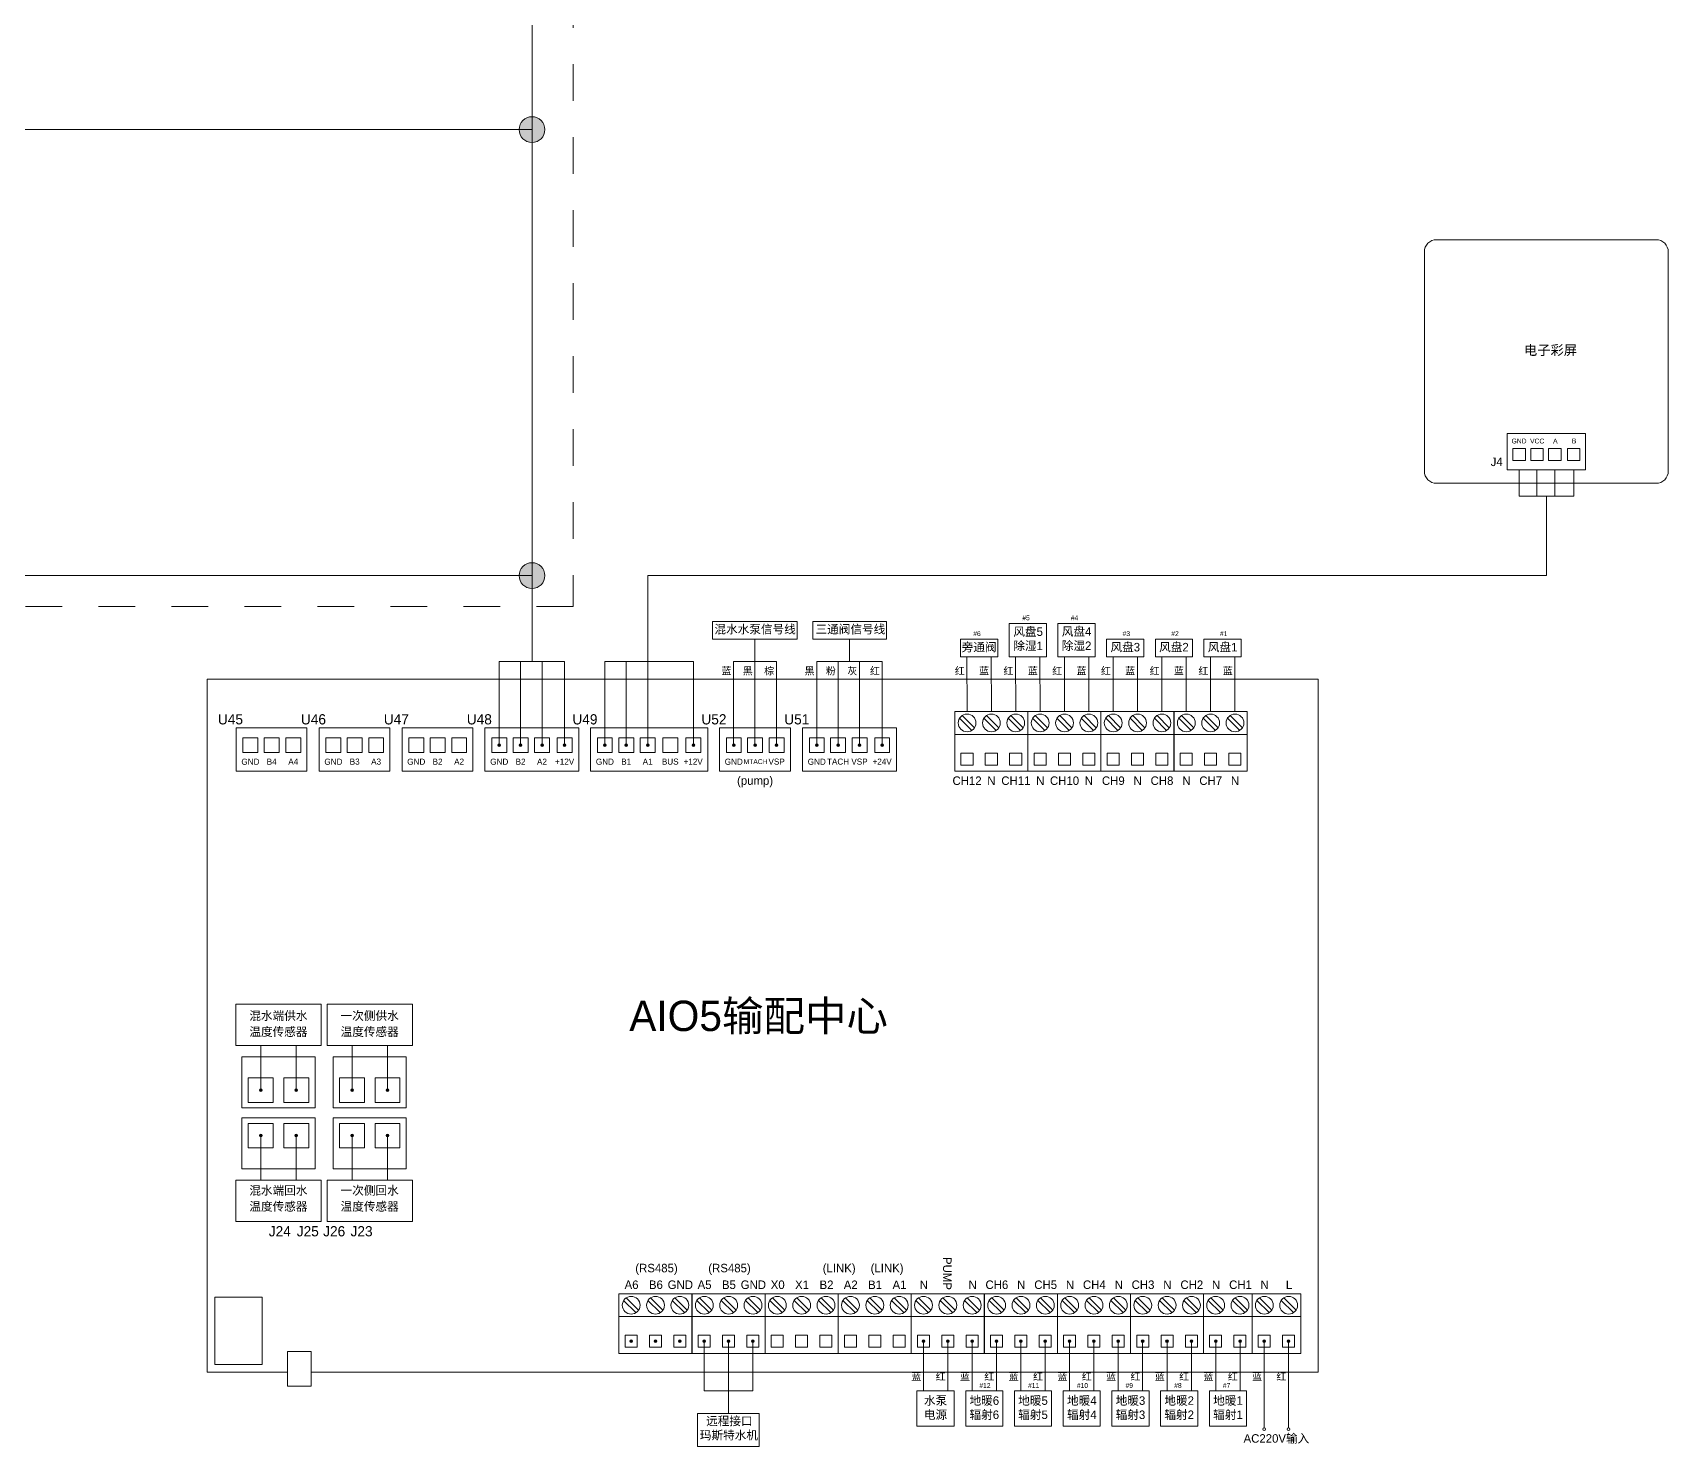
# Model space of a CAD drawing. Header units: millimetres. Extents: x 206 to 1899, y -454 to 296.
# Drawn here: x 676.9 to 811.3, y 26.7 to 142.9 of the extents above; entities that cross this region are included whole.
import ezdxf

# ---------------------------------------------------------------- set-up
doc = ezdxf.new("R2010")
doc.units = ezdxf.units.MM
doc.linetypes.add('HIDDEN', pattern=[0.2, 0.1, -0.1])
doc.layers.add('标注层', color=2, linetype='Continuous', lineweight=15)
doc.layers.add('细实线', color=7, linetype='Continuous', lineweight=15)
doc.styles.add('微软雅黑M', font='思源黑体M_1.ttf', dxfattribs={"height": 1})
doc.styles.add('长仿宋', font='', dxfattribs={"height": 3.5})
doc.styles.get('长仿宋').set_extended_font_data('仿宋_GB2312')

# ---------------------------------------------------------------- blocks, each defined once
blk = doc.blocks.new('端子')
at = {"lineweight": 9}
blk.add_line((-3.99, -4.9), (-3.99, 0), dxfattribs=at)
at = {"layer": '细实线', "lineweight": 9}
for p, q in [((-3.99, 0), (0, 0)), ((0, 0), (0, -4.9)), ((-2.6, -1.54), (-3.61, -0.53)), ((-2.38, -1.33), (-3.39, -0.32)), ((-0.6, -1.54), (-1.61, -0.53)), ((-0.38, -1.33), (-1.39, -0.32)), ((-3.99, -1.87), (0, -1.87)), ((-3.49, -3.4), (-2.5, -3.4)), ((-3.49, -4.39), (-3.49, -3.4)), ((-2.5, -3.4), (-2.5, -4.39)), ((-1.49, -3.4), (-0.5, -3.4)), ((-1.49, -4.39), (-1.49, -3.4)), ((-0.5, -3.4), (-0.5, -4.39)), ((0, -4.9), (-3.99, -4.9)), ((-2.5, -4.39), (-3.49, -4.39)), ((-0.5, -4.39), (-1.49, -4.39))]:
    blk.add_line(p, q, dxfattribs=at)
for centre in [(-2.99, -0.93), (-0.99, -0.93)]:
    blk.add_circle(centre, 0.73, dxfattribs=at)
blk = doc.blocks.new('接线端子3')
at = {"layer": '细实线', "lineweight": 9}
for p, q in [((-6, 0), (0, 0)), ((-6, -1.87), (-6, 0)), ((0, 0), (0, -4.9)), ((-4.6, -1.54), (-5.61, -0.53)), ((-4.38, -1.33), (-5.39, -0.32)), ((-2.6, -1.54), (-3.61, -0.53)), ((-2.38, -1.33), (-3.39, -0.32)), ((-0.6, -1.54), (-1.61, -0.53)), ((-0.38, -1.33), (-1.39, -0.32)), ((-6, -1.87), (0, -1.87)), ((-6, -1.87), (-6, -4.9)), ((-5.49, -3.4), (-4.5, -3.4)), ((-5.49, -4.39), (-5.49, -3.4)), ((-4.5, -3.4), (-4.5, -4.39)), ((-3.49, -3.4), (-2.5, -3.4)), ((-3.49, -4.39), (-3.49, -3.4)), ((-2.5, -3.4), (-2.5, -4.39)), ((-1.49, -3.4), (-0.5, -3.4)), ((-1.49, -4.39), (-1.49, -3.4)), ((-0.5, -3.4), (-0.5, -4.39)), ((0, -4.9), (-6, -4.9)), ((-4.5, -4.39), (-5.49, -4.39)), ((-2.5, -4.39), (-3.49, -4.39)), ((-0.5, -4.39), (-1.49, -4.39))]:
    blk.add_line(p, q, dxfattribs=at)
for centre in [(-4.99, -0.93), (-2.99, -0.93), (-0.99, -0.93)]:
    blk.add_circle(centre, 0.73, dxfattribs=at)

msp = doc.modelspace()

# ---------------------------------------------------------------- hatches: boundary and pattern name
at = {"lineweight": 9}
h = msp.add_hatch(color=256, dxfattribs=at)
h.dxf.hatch_style = 1
h.paths.add_polyline_path([(715.38, 84.35, 1), (715.16, 84.35, 1)])
h = msp.add_hatch(color=256, dxfattribs=at)
h.dxf.hatch_style = 1
h.paths.add_polyline_path([(717.13, 84.35, 1), (716.91, 84.35, 1)])
h = msp.add_hatch(color=256, dxfattribs=at)
h.dxf.hatch_style = 1
h.paths.add_polyline_path([(718.9, 84.35, 1), (718.68, 84.35, 1)])
h = msp.add_hatch(color=256, dxfattribs=at)
h.dxf.hatch_style = 1
h.paths.add_polyline_path([(720.75, 84.35, 1), (720.53, 84.35, 1)])
h = msp.add_hatch(color=256, dxfattribs=at)
h.dxf.hatch_style = 1
h.paths.add_polyline_path([(724.06, 84.35, 1), (723.84, 84.35, 1)])
h = msp.add_hatch(color=256, dxfattribs=at)
h.dxf.hatch_style = 1
h.paths.add_polyline_path([(725.81, 84.35, 1), (725.59, 84.35, 1)])
h = msp.add_hatch(color=256, dxfattribs=at)
h.dxf.hatch_style = 1
h.paths.add_polyline_path([(727.58, 84.35, 1), (727.36, 84.35, 1)])
h = msp.add_hatch(color=256, dxfattribs=at)
h.dxf.hatch_style = 1
h.paths.add_polyline_path([(731.33, 84.35, 1), (731.11, 84.35, 1)])
h = msp.add_hatch(color=256, dxfattribs=at)
h.dxf.hatch_style = 1
h.paths.add_polyline_path([(734.66, 84.35, 1), (734.44, 84.35, 1)])
h = msp.add_hatch(color=256, dxfattribs=at)
h.dxf.hatch_style = 1
h.paths.add_polyline_path([(736.41, 84.35, 1), (736.19, 84.35, 1)])
h = msp.add_hatch(color=256, dxfattribs=at)
h.dxf.hatch_style = 1
h.paths.add_polyline_path([(738.17, 84.35, 1), (737.95, 84.35, 1)])
h = msp.add_hatch(color=256, dxfattribs=at)
h.dxf.hatch_style = 1
h.paths.add_polyline_path([(741.47, 84.35, 1), (741.25, 84.35, 1)])
h = msp.add_hatch(color=256, dxfattribs=at)
h.dxf.hatch_style = 1
h.paths.add_polyline_path([(743.22, 84.35, 1), (743, 84.35, 1)])
h = msp.add_hatch(color=256, dxfattribs=at)
h.dxf.hatch_style = 1
h.paths.add_polyline_path([(744.99, 84.35, 1), (744.77, 84.35, 1)])
h = msp.add_hatch(color=256, dxfattribs=at)
h.dxf.hatch_style = 1
h.paths.add_polyline_path([(746.85, 84.35, 1), (746.63, 84.35, 1)])
h = msp.add_hatch(color=256, dxfattribs=at)
h.dxf.hatch_style = 1
h.paths.add_polyline_path([(695.78, 55.99, 1), (695.56, 55.99, 1)])
h = msp.add_hatch(color=256, dxfattribs=at)
h.dxf.hatch_style = 1
h.paths.add_polyline_path([(698.7, 55.99, 1), (698.48, 55.99, 1)])
h = msp.add_hatch(color=256, dxfattribs=at)
h.dxf.hatch_style = 1
h.paths.add_polyline_path([(703.28, 55.99, 1), (703.06, 55.99, 1)])
h = msp.add_hatch(color=256, dxfattribs=at)
h.dxf.hatch_style = 1
h.paths.add_polyline_path([(706.2, 55.99, 1), (705.98, 55.99, 1)])
h = msp.add_hatch(color=256, dxfattribs=at)
h.dxf.hatch_style = 1
h.paths.add_polyline_path([(695.56, 52.26, 1), (695.78, 52.26, 1)])
h = msp.add_hatch(color=256, dxfattribs=at)
h.dxf.hatch_style = 1
h.paths.add_polyline_path([(698.48, 52.26, 1), (698.7, 52.26, 1)])
h = msp.add_hatch(color=256, dxfattribs=at)
h.dxf.hatch_style = 1
h.paths.add_polyline_path([(703.06, 52.26, 1), (703.28, 52.26, 1)])
h = msp.add_hatch(color=256, dxfattribs=at)
h.dxf.hatch_style = 1
h.paths.add_polyline_path([(705.98, 52.26, 1), (706.2, 52.26, 1)])
h = msp.add_hatch(color=256, dxfattribs=at)
h.dxf.hatch_style = 1
h.paths.add_polyline_path([(726.22, 35.35, 1), (726, 35.35, 1)])
h = msp.add_hatch(color=256, dxfattribs=at)
h.dxf.hatch_style = 1
h.paths.add_polyline_path([(728.22, 35.35, 1), (728, 35.35, 1)])
h = msp.add_hatch(color=256, dxfattribs=at)
h.dxf.hatch_style = 1
h.paths.add_polyline_path([(730.22, 35.35, 1), (730, 35.35, 1)])
h = msp.add_hatch(color=256, dxfattribs=at)
h.dxf.hatch_style = 1
h.paths.add_polyline_path([(732.22, 35.35, 1), (732, 35.35, 1)])
h = msp.add_hatch(color=256, dxfattribs=at)
h.dxf.hatch_style = 1
h.paths.add_polyline_path([(734.22, 35.35, 1), (734, 35.35, 1)])
h = msp.add_hatch(color=256, dxfattribs=at)
h.dxf.hatch_style = 1
h.paths.add_polyline_path([(736.22, 35.35, 1), (736, 35.35, 1)])
h = msp.add_hatch(color=256, dxfattribs=at)
h.dxf.hatch_style = 1
h.paths.add_polyline_path([(750.24, 35.35, 1), (750.02, 35.35, 1)])
h = msp.add_hatch(color=256, dxfattribs=at)
h.dxf.hatch_style = 1
h.paths.add_polyline_path([(752.24, 35.35, 1), (752.02, 35.35, 1)])
h = msp.add_hatch(color=256, dxfattribs=at)
h.dxf.hatch_style = 1
h.paths.add_polyline_path([(754.24, 35.35, 1), (754.02, 35.35, 1)])
h = msp.add_hatch(color=256, dxfattribs=at)
h.dxf.hatch_style = 1
h.paths.add_polyline_path([(756.24, 35.35, 1), (756.02, 35.35, 1)])
h = msp.add_hatch(color=256, dxfattribs=at)
h.dxf.hatch_style = 1
h.paths.add_polyline_path([(758.24, 35.35, 1), (758.02, 35.35, 1)])
h = msp.add_hatch(color=256, dxfattribs=at)
h.dxf.hatch_style = 1
h.paths.add_polyline_path([(760.24, 35.35, 1), (760.02, 35.35, 1)])
h = msp.add_hatch(color=256, dxfattribs=at)
h.dxf.hatch_style = 1
h.paths.add_polyline_path([(762.25, 35.35, 1), (762.03, 35.35, 1)])
h = msp.add_hatch(color=256, dxfattribs=at)
h.dxf.hatch_style = 1
h.paths.add_polyline_path([(764.25, 35.35, 1), (764.03, 35.35, 1)])
h = msp.add_hatch(color=256, dxfattribs=at)
h.dxf.hatch_style = 1
h.paths.add_polyline_path([(766.25, 35.35, 1), (766.03, 35.35, 1)])
h = msp.add_hatch(color=256, dxfattribs=at)
h.dxf.hatch_style = 1
h.paths.add_polyline_path([(768.25, 35.35, 1), (768.03, 35.35, 1)])
h = msp.add_hatch(color=256, dxfattribs=at)
h.dxf.hatch_style = 1
h.paths.add_polyline_path([(770.25, 35.35, 1), (770.03, 35.35, 1)])
h = msp.add_hatch(color=256, dxfattribs=at)
h.dxf.hatch_style = 1
h.paths.add_polyline_path([(772.25, 35.35, 1), (772.03, 35.35, 1)])
h = msp.add_hatch(color=256, dxfattribs=at)
h.dxf.hatch_style = 1
h.paths.add_polyline_path([(774.25, 35.35, 1), (774.03, 35.35, 1)])
h = msp.add_hatch(color=256, dxfattribs=at)
h.dxf.hatch_style = 1
h.paths.add_polyline_path([(776.25, 35.35, 1), (776.03, 35.35, 1)])
h = msp.add_hatch(color=256, dxfattribs=at)
h.dxf.hatch_style = 1
h.paths.add_polyline_path([(778.24, 35.35, 1), (778.02, 35.35, 1)])
h = msp.add_hatch(color=256, dxfattribs=at)
h.dxf.hatch_style = 1
h.paths.add_polyline_path([(780.24, 35.35, 1), (780.02, 35.35, 1)])
at = {"layer": '细实线', "lineweight": 9}
h = msp.add_hatch(color=256, dxfattribs=at)
h.dxf.hatch_style = 1
h.paths.add_polyline_path([(717.96, 136), (717.96, 134.94), (719.02, 134.94, 0.414214)])
h.paths.add_polyline_path([(719.02, 134.94), (717.96, 134.94), (717.96, 133.88, 0.414214)])
h.paths.add_polyline_path([(717.96, 136, 0.414214), (716.9, 134.94, 0.414214), (717.96, 133.88)])
h = msp.add_hatch(color=256, dxfattribs=at)
h.dxf.hatch_style = 1
h.paths.add_polyline_path([(717.96, 99.34), (717.96, 98.28), (719.02, 98.28, 0.414214)])
h.paths.add_polyline_path([(719.02, 98.28), (717.96, 98.28), (717.96, 97.22, 0.414214)])
h.paths.add_polyline_path([(717.96, 99.34, 0.414214), (716.9, 98.28, 0.414214), (717.96, 97.22)])

# ---------------------------------------------------------------- linework, layer by layer
at = {"lineweight": 9}
for p, q in [((799.08, 106.97), (799.08, 104.82)), ((800.54, 106.97), (800.54, 104.82)), ((802.01, 106.97), (802.01, 104.82)), ((803.56, 106.97), (803.56, 104.82)), ((799.08, 104.82), (803.56, 104.82))]:
    msp.add_line(p, q, dxfattribs=at)
for points in [[(798.1, 109.95), (804.53, 109.95), (804.53, 106.97), (798.1, 106.97)], [(798.57, 108.74), (799.59, 108.74), (799.59, 107.74), (798.57, 107.74)], [(800.03, 108.74), (801.05, 108.74), (801.05, 107.74), (800.03, 107.74)], [(801.49, 108.74), (802.52, 108.74), (802.52, 107.74), (801.49, 107.74)], [(803.04, 108.74), (804.07, 108.74), (804.07, 107.74), (803.04, 107.74)]]:
    msp.add_lwpolyline(points, close=True, dxfattribs=at)
msp.add_lwpolyline([(798.1, 109.95), (804.53, 109.95)], dxfattribs=at)
for centre in [(715.27, 84.35), (717.02, 84.35), (718.79, 84.35), (720.64, 84.35), (723.95, 84.35), (725.7, 84.35), (727.47, 84.35), (731.22, 84.35), (734.55, 84.35), (736.3, 84.35), (738.06, 84.35), (741.36, 84.35), (743.11, 84.35), (744.88, 84.35), (746.74, 84.35), (695.67, 55.99), (698.59, 55.99), (703.17, 55.99), (706.09, 55.99), (695.67, 52.26), (698.59, 52.26), (703.17, 52.26), (706.09, 52.26), (726.11, 35.35), (728.11, 35.35), (730.11, 35.35), (732.11, 35.35), (734.11, 35.35), (736.11, 35.35), (750.13, 35.35), (752.13, 35.35), (754.13, 35.35), (756.13, 35.35), (758.13, 35.35), (760.13, 35.35), (762.14, 35.35), (764.14, 35.35), (766.14, 35.35), (768.14, 35.35), (770.14, 35.35), (772.14, 35.35), (774.14, 35.35), (776.14, 35.35), (778.13, 35.35), (780.13, 35.35), (778.13, 28.12), (780.13, 28.12)]:
    msp.add_circle(centre, 0.11, dxfattribs=at)
at = {"layer": '细实线', "lineweight": 9}
for p, q in [((717.96, 91.21), (717.96, 238.94)), ((717.96, 134.94), (659.24, 134.94)), ((801.32, 104.82), (801.32, 98.28)), ((717.96, 98.28), (655.15, 98.28)), ((727.47, 91.21), (727.47, 98.28)), ((727.47, 98.28), (801.32, 98.28)), ((736.28, 91.21), (736.28, 93.06)), ((744.05, 91.21), (744.05, 93.06)), ((715.27, 84.35), (715.27, 91.21)), ((715.27, 91.21), (720.64, 91.21)), ((717.02, 84.35), (717.02, 91.21)), ((718.79, 84.35), (718.79, 91.21)), ((720.64, 84.35), (720.64, 91.21)), ((723.95, 84.35), (723.95, 91.21)), ((723.95, 91.21), (731.22, 91.21)), ((725.7, 84.35), (725.7, 91.21)), ((727.47, 84.35), (727.47, 91.21)), ((731.22, 84.35), (731.22, 91.21)), ((734.53, 84.35), (734.53, 91.21)), ((734.53, 91.21), (738.04, 91.21)), ((736.28, 84.35), (736.28, 91.21)), ((736.28, 91.21), (736.28, 91.21)), ((738.04, 84.35), (738.04, 91.21)), ((741.36, 84.35), (741.36, 91.21)), ((741.36, 91.21), (746.74, 91.21)), ((743.11, 84.35), (743.11, 91.21)), ((744.88, 84.35), (744.88, 91.21)), ((746.74, 84.35), (746.74, 91.21)), ((695.67, 55.99), (695.67, 59.65)), ((698.59, 55.99), (698.59, 59.65)), ((703.17, 55.99), (703.17, 59.65)), ((706.09, 55.99), (706.09, 59.65)), ((695.67, 52.26), (695.67, 48.6)), ((698.59, 52.26), (698.59, 48.6)), ((703.17, 52.26), (703.17, 48.6)), ((706.09, 52.26), (706.09, 48.6)), ((732.11, 35.35), (732.11, 31.27)), ((734.11, 35.35), (734.11, 31.27)), ((736.11, 35.35), (736.11, 31.27)), ((732.11, 31.27), (736.11, 31.27)), ((734.11, 31.27), (734.11, 29.42)), ((734.11, 29.42), (734.11, 29.42)), ((734.11, 29.42), (734.11, 29.42))]:
    msp.add_line(p, q, dxfattribs=at)
at = {"layer": '细实线', "color": 1, "lineweight": 9}
for p, q in [((753.71, 87.1), (753.7, 91.61)), ((757.71, 87.1), (757.7, 91.61)), ((761.71, 87.1), (761.71, 91.61)), ((765.72, 87.1), (765.71, 91.61)), ((769.72, 87.1), (769.71, 91.61)), ((773.72, 87.1), (773.72, 91.61)), ((752.13, 35.35), (752.13, 31.27)), ((756.13, 35.35), (756.13, 31.27)), ((760.13, 35.35), (760.13, 31.27)), ((764.14, 35.35), (764.14, 31.27)), ((768.14, 35.35), (768.14, 31.27)), ((772.14, 35.35), (772.14, 31.27)), ((776.14, 35.35), (776.14, 31.27)), ((780.13, 35.35), (780.13, 28.23))]:
    msp.add_line(p, q, dxfattribs=at)
at = {"layer": '细实线', "color": 5, "lineweight": 9}
for p, q in [((755.71, 87.1), (755.7, 91.61)), ((759.71, 87.1), (759.7, 91.61)), ((763.71, 87.1), (763.71, 91.61)), ((767.72, 87.1), (767.71, 91.61)), ((771.72, 87.1), (771.71, 91.61)), ((775.72, 87.1), (775.72, 91.61)), ((750.13, 35.35), (750.13, 31.27)), ((754.13, 35.35), (754.13, 31.27)), ((758.13, 35.35), (758.13, 31.27)), ((762.14, 35.35), (762.14, 31.27)), ((766.14, 35.35), (766.14, 31.27)), ((770.14, 35.35), (770.14, 31.27)), ((774.14, 35.35), (774.14, 31.27)), ((778.13, 35.35), (778.13, 28.23))]:
    msp.add_line(p, q, dxfattribs=at)
at = {"layer": '细实线', "linetype": 'HIDDEN', "lineweight": 9, "ltscale": 30}
msp.add_lwpolyline([(474.26, 296.31), (721.34, 296.31), (721.34, 95.75), (474.26, 95.75)], close=True, dxfattribs=at)
at = {"layer": '细实线', "color": 3, "lineweight": 9}
msp.add_lwpolyline([(792.29, 125.89), (810.33, 125.89, -0.414214), (811.33, 124.89), (811.33, 106.87, -0.414214), (810.33, 105.87), (792.29, 105.87, -0.414214), (791.29, 106.87), (791.29, 124.89, -0.414214)], format="xyb", close=True, dxfattribs=at)
at = {"layer": '细实线', "lineweight": 9}
for points in [[(732.8, 94.51), (739.76, 94.51), (739.76, 93.06), (732.8, 93.06)], [(741.03, 94.51), (747.1, 94.51), (747.1, 93.06), (741.03, 93.06)], [(760.23, 91.61), (757.18, 91.61), (757.18, 94.35), (760.23, 94.35)], [(764.24, 91.61), (761.18, 91.61), (761.18, 94.35), (764.24, 94.35)], [(756.23, 91.61), (753.17, 91.61), (753.17, 93.06), (756.23, 93.06)], [(768.24, 91.61), (765.18, 91.61), (765.18, 93.06), (768.24, 93.06)], [(772.24, 91.61), (769.19, 91.61), (769.19, 93.06), (772.24, 93.06)], [(776.24, 91.61), (773.18, 91.61), (773.18, 93.06), (776.24, 93.06)], [(693.65, 85.77), (699.47, 85.77), (699.47, 82.2), (693.65, 82.2)], [(694.21, 84.95), (695.44, 84.95), (695.44, 83.74), (694.21, 83.74)], [(695.96, 84.95), (697.19, 84.95), (697.19, 83.74), (695.96, 83.74)], [(697.73, 84.95), (698.95, 84.95), (698.95, 83.74), (697.73, 83.74)], [(700.46, 85.77), (706.29, 85.77), (706.29, 82.2), (700.46, 82.2)], [(701.03, 84.95), (702.25, 84.95), (702.25, 83.74), (701.03, 83.74)], [(702.78, 84.95), (704.01, 84.95), (704.01, 83.74), (702.78, 83.74)], [(704.54, 84.95), (705.77, 84.95), (705.77, 83.74), (704.54, 83.74)], [(707.28, 85.77), (713.11, 85.77), (713.11, 82.2), (707.28, 82.2)], [(707.84, 84.95), (709.07, 84.95), (709.07, 83.74), (707.84, 83.74)], [(709.59, 84.95), (710.82, 84.95), (710.82, 83.74), (709.59, 83.74)], [(711.36, 84.95), (712.58, 84.95), (712.58, 83.74), (711.36, 83.74)], [(714.09, 85.77), (721.81, 85.77), (721.81, 82.2), (714.09, 82.2)], [(714.66, 84.95), (715.88, 84.95), (715.88, 83.74), (714.66, 83.74)], [(716.41, 84.95), (717.64, 84.95), (717.64, 83.74), (716.41, 83.74)], [(718.17, 84.95), (719.4, 84.95), (719.4, 83.74), (718.17, 83.74)], [(720.03, 84.95), (721.26, 84.95), (721.26, 83.74), (720.03, 83.74)], [(722.77, 85.77), (732.4, 85.77), (732.4, 82.2), (722.77, 82.2)], [(723.34, 84.95), (724.56, 84.95), (724.56, 83.74), (723.34, 83.74)], [(725.09, 84.95), (726.32, 84.95), (726.32, 83.74), (725.09, 83.74)], [(726.85, 84.95), (728.08, 84.95), (728.08, 83.74), (726.85, 83.74)], [(728.71, 84.95), (729.94, 84.95), (729.94, 83.74), (728.71, 83.74)], [(730.61, 84.95), (731.83, 84.95), (731.83, 83.74), (730.61, 83.74)], [(733.37, 85.77), (739.2, 85.77), (739.2, 82.2), (733.37, 82.2)], [(733.93, 84.95), (735.16, 84.95), (735.16, 83.74), (733.93, 83.74)], [(735.68, 84.95), (736.91, 84.95), (736.91, 83.74), (735.68, 83.74)], [(737.45, 84.95), (738.67, 84.95), (738.67, 83.74), (737.45, 83.74)], [(740.18, 85.77), (747.9, 85.77), (747.9, 82.2), (740.18, 82.2)], [(740.75, 84.95), (741.97, 84.95), (741.97, 83.74), (740.75, 83.74)], [(742.5, 84.95), (743.73, 84.95), (743.73, 83.74), (742.5, 83.74)], [(744.26, 84.95), (745.49, 84.95), (745.49, 83.74), (744.26, 83.74)], [(746.12, 84.95), (747.35, 84.95), (747.35, 83.74), (746.12, 83.74)], [(693.61, 59.65), (700.63, 59.65), (700.63, 63.06), (693.61, 63.06)], [(701.12, 59.65), (708.13, 59.65), (708.13, 63.06), (701.12, 63.06)], [(694.12, 54.53), (700.13, 54.53), (700.13, 58.74), (694.12, 58.74)], [(701.62, 54.53), (707.63, 54.53), (707.63, 58.74), (701.62, 58.74)], [(694.64, 56.99), (696.69, 56.99), (696.69, 54.98), (694.64, 54.98)], [(697.57, 56.99), (699.61, 56.99), (699.61, 54.98), (697.57, 54.98)], [(702.15, 56.99), (704.19, 56.99), (704.19, 54.98), (702.15, 54.98)], [(705.07, 56.99), (707.11, 56.99), (707.11, 54.98), (705.07, 54.98)], [(694.12, 49.51), (700.13, 49.51), (700.13, 53.71), (694.12, 53.71)], [(694.64, 51.26), (696.69, 51.26), (696.69, 53.26), (694.64, 53.26)], [(697.57, 51.26), (699.61, 51.26), (699.61, 53.26), (697.57, 53.26)], [(701.62, 49.51), (707.63, 49.51), (707.63, 53.71), (701.62, 53.71)], [(702.15, 51.26), (704.19, 51.26), (704.19, 53.26), (702.15, 53.26)], [(705.07, 51.26), (707.11, 51.26), (707.11, 53.26), (705.07, 53.26)], [(693.61, 48.6), (700.63, 48.6), (700.63, 45.19), (693.61, 45.19)], [(701.12, 48.6), (708.13, 48.6), (708.13, 45.19), (701.12, 45.19)], [(691.91, 38.97), (695.78, 38.97), (695.78, 33.44), (691.91, 33.44)], [(697.86, 31.66), (699.8, 31.66), (699.8, 34.51), (697.86, 34.51)], [(752.64, 28.38), (749.59, 28.38), (749.59, 31.27), (752.64, 31.27)], [(756.65, 28.38), (753.6, 28.38), (753.6, 31.27), (756.65, 31.27)], [(760.66, 28.38), (757.61, 28.38), (757.61, 31.27), (760.66, 31.27)], [(764.66, 28.38), (761.61, 28.38), (761.61, 31.27), (764.66, 31.27)], [(768.67, 28.38), (765.61, 28.38), (765.61, 31.27), (768.67, 31.27)], [(772.67, 28.38), (769.61, 28.38), (769.61, 31.27), (772.67, 31.27)], [(776.67, 28.38), (773.62, 28.38), (773.62, 31.27), (776.67, 31.27)], [(731.57, 29.42), (736.63, 29.42), (736.63, 26.71), (731.57, 26.71)]]:
    msp.add_lwpolyline(points, close=True, dxfattribs=at)
msp.add_lwpolyline([(697.86, 32.82), (691.26, 32.82), (691.26, 89.78), (782.56, 89.78), (782.56, 32.82), (699.8, 32.82)], dxfattribs=at)
for centre in [(717.96, 134.94), (717.96, 98.28)]:
    msp.add_circle(centre, 1.06, dxfattribs=at)

# ---------------------------------------------------------------- block references
at = {"lineweight": 9}
for name, p in [('接线端子3', (758.7, 87.1)), ('接线端子3', (764.71, 87.1)), ('接线端子3', (770.71, 87.1)), ('接线端子3', (776.72, 87.1)), ('接线端子3', (731.1, 39.24)), ('接线端子3', (737.11, 39.24)), ('接线端子3', (743.11, 39.24)), ('接线端子3', (749.12, 39.24)), ('接线端子3', (755.12, 39.24)), ('接线端子3', (761.13, 39.24)), ('接线端子3', (767.13, 39.24)), ('接线端子3', (773.14, 39.24)), ('端子', (777.13, 39.24)), ('端子', (781.13, 39.24))]:
    msp.add_blockref(name, p, dxfattribs=at)

# ---------------------------------------------------------------- texts
at = {"lineweight": 9, "char_height": 0.4, "width": 0.8462, "attachment_point": 1, "style": '微软雅黑M'}
for s, insert in [('#5', (758.25, 95.01)), ('#4', (762.24, 95.01)), ('#6', (754.22, 93.71)), ('#3', (766.49, 93.71)), ('#2', (770.49, 93.71)), ('#1', (774.49, 93.71)), ('#12', (754.72, 31.91)), ('#11', (758.72, 31.91)), ('#10', (762.73, 31.91)), ('#9', (766.73, 31.91)), ('#8', (770.73, 31.91)), ('#7', (774.73, 31.91))]:
    msp.add_mtext(s, dxfattribs=dict(at, insert=insert))
at = {"layer": '标注层', "color": 0, "lineweight": 9}
for s, width, gutter_width, insert, char_height, attachment_point, style in [('{\\f思源黑体M|b0|i0|c134|p34;电子彩屏}', 10.1657, 17.5, (799.47, 116.77), 0.8, 4, '长仿宋'), ('{\\f思源黑体M|b0|i0|c134|p34;GND}', 1.8256, 17.5, (799.07, 109.34), 0.4, 5, '长仿宋'), ('{\\f思源黑体M|b0|i0|c134|p34;VCC}', 1.8256, 17.5, (800.56, 109.34), 0.4, 5, '长仿宋'), ('{\\f思源黑体M|b0|i0|c134|p34;A}', 1.8256, 17.5, (802.05, 109.34), 0.4, 5, '长仿宋'), ('B', 1.8256, 17.5, (803.59, 109.35), 0.4, 5, '微软雅黑M'), ('J4', 1.4997, 17.5, (797.23, 107.63), 0.7, 5, '微软雅黑M'), ('{\\f思源黑体M|b0|i0|c134|p34;混水水泵信号线}', 8.1474, 17.5, (732.95, 94.22), 0.7, 1, '长仿宋'), ('{\\f思源黑体M|b0|i0|c134|p34;三通阀信号线}', 8.1474, 17.5, (741.26, 94.22), 0.7, 1, '长仿宋'), ('{\\f思源黑体M|b0|i0|c134|p34;风盘5\\P除湿1}', 3.0524, 17.5, (758.73, 93.05), 0.7, 5, '长仿宋'), ('{\\f思源黑体M|b0|i0|c134|p34;风盘4\\P除湿2}', 3.0524, 17.5, (762.71, 93.06), 0.7, 5, '长仿宋'), ('{\\f思源黑体M|b0|i0|c134|p34;旁通阀}', 3.0524, 17.5, (754.7, 92.36), 0.7, 5, '长仿宋'), ('{\\f思源黑体M|b0|i0|c134|p34;风盘3}', 3.0524, 17.5, (766.71, 92.36), 0.7, 5, '长仿宋'), ('{\\f思源黑体M|b0|i0|c134|p34;风盘2}', 3.0524, 17.5, (770.71, 92.36), 0.7, 5, '长仿宋'), ('{\\f思源黑体M|b0|i0|c134|p34;风盘1}', 3.0524, 17.5, (774.71, 92.36), 0.7, 5, '长仿宋'), ('{\\f思源黑体M|b0|i0|c134|p34;蓝}', 1.7667, 21, (733.53, 90.75), 0.6, 1, '长仿宋'), ('{\\f思源黑体M|b0|i0|c134|p34;黑}', 1.7667, 21, (735.28, 90.75), 0.6, 1, '长仿宋'), ('{\\f思源黑体M|b0|i0|c134|p34;棕}', 1.7667, 21, (737.04, 90.75), 0.6, 1, '长仿宋'), ('{\\f思源黑体M|b0|i0|c134|p34;黑}', 1.7667, 21, (740.36, 90.75), 0.6, 1, '长仿宋'), ('{\\f思源黑体M|b0|i0|c134|p34;粉}', 1.7667, 21, (742.11, 90.75), 0.6, 1, '长仿宋'), ('{\\f思源黑体M|b0|i0|c134|p34;灰}', 1.7667, 21, (743.87, 90.75), 0.6, 1, '长仿宋'), ('{\\f思源黑体M|b0|i0|c134|p34;红}', 1.7667, 21, (745.73, 90.75), 0.6, 1, '长仿宋'), ('{\\f思源黑体M|b0|i0|c134|p34;红}', 1.7667, 21, (752.7, 90.75), 0.6, 1, '长仿宋'), ('{\\f思源黑体M|b0|i0|c134|p34;蓝}', 1.7667, 21, (754.7, 90.75), 0.6, 1, '长仿宋'), ('{\\f思源黑体M|b0|i0|c134|p34;红}', 1.7667, 21, (756.7, 90.75), 0.6, 1, '长仿宋'), ('{\\f思源黑体M|b0|i0|c134|p34;蓝}', 1.7667, 21, (758.7, 90.75), 0.6, 1, '长仿宋'), ('{\\f思源黑体M|b0|i0|c134|p34;红}', 1.7667, 21, (760.71, 90.75), 0.6, 1, '长仿宋'), ('{\\f思源黑体M|b0|i0|c134|p34;蓝}', 1.7667, 21, (762.71, 90.75), 0.6, 1, '长仿宋'), ('{\\f思源黑体M|b0|i0|c134|p34;红}', 1.7667, 21, (764.71, 90.75), 0.6, 1, '长仿宋'), ('{\\f思源黑体M|b0|i0|c134|p34;蓝}', 1.7667, 21, (766.71, 90.75), 0.6, 1, '长仿宋'), ('{\\f思源黑体M|b0|i0|c134|p34;红}', 1.7667, 21, (768.71, 90.75), 0.6, 1, '长仿宋'), ('{\\f思源黑体M|b0|i0|c134|p34;蓝}', 1.7667, 21, (770.71, 90.75), 0.6, 1, '长仿宋'), ('{\\f思源黑体M|b0|i0|c134|p34;红}', 1.7667, 21, (772.72, 90.75), 0.6, 1, '长仿宋'), ('{\\f思源黑体M|b0|i0|c134|p34;蓝}', 1.7667, 21, (774.72, 90.75), 0.6, 1, '长仿宋'), ('{\\f思源黑体M|b0|i0|c134|p34;U45}', 9.7769, 21, (692.15, 86.89), 0.84, 1, '长仿宋'), ('{\\f思源黑体M|b0|i0|c134|p34;U46}', 9.7769, 21, (698.97, 86.89), 0.84, 1, '长仿宋'), ('{\\f思源黑体M|b0|i0|c134|p34;U47}', 9.7769, 21, (705.78, 86.89), 0.84, 1, '长仿宋'), ('{\\f思源黑体M|b0|i0|c134|p34;U48}', 9.7769, 21, (712.6, 86.89), 0.84, 1, '长仿宋'), ('{\\f思源黑体M|b0|i0|c134|p34;U49}', 9.7769, 21, (721.28, 86.89), 0.84, 1, '长仿宋'), ('{\\f思源黑体M|b0|i0|c134|p34;U52}', 9.7769, 21, (731.88, 86.89), 0.84, 1, '长仿宋'), ('{\\f思源黑体M|b0|i0|c134|p34;U51}', 9.7769, 21, (738.69, 86.89), 0.84, 1, '长仿宋'), ('{\\f思源黑体M|b0|i0|c134|p34;GND}', 2.1907, 21, (694.82, 82.98), 0.5, 5, '长仿宋'), ('{\\f思源黑体M|b0|i0|c134|p34;B4}', 2.1907, 21, (696.57, 82.99), 0.5, 5, '长仿宋'), ('{\\f思源黑体M|b0|i0|c134|p34;A4}', 2.1907, 21, (698.34, 82.99), 0.5, 5, '长仿宋'), ('{\\f思源黑体M|b0|i0|c134|p34;GND}', 2.1907, 21, (701.64, 82.98), 0.5, 5, '长仿宋'), ('{\\f思源黑体M|b0|i0|c134|p34;B3}', 2.1907, 21, (703.39, 82.99), 0.5, 5, '长仿宋'), ('{\\f思源黑体M|b0|i0|c134|p34;A3}', 2.1907, 21, (705.15, 82.99), 0.5, 5, '长仿宋'), ('{\\f思源黑体M|b0|i0|c134|p34;GND}', 2.1907, 21, (708.45, 82.98), 0.5, 5, '长仿宋'), ('{\\f思源黑体M|b0|i0|c134|p34;B2}', 2.1907, 21, (710.2, 82.99), 0.5, 5, '长仿宋'), ('{\\f思源黑体M|b0|i0|c134|p34;A2}', 2.1907, 21, (711.97, 82.99), 0.5, 5, '长仿宋'), ('{\\f思源黑体M|b0|i0|c134|p34;GND}', 2.1907, 21, (715.27, 82.98), 0.5, 5, '长仿宋'), ('{\\f思源黑体M|b0|i0|c134|p34;B2}', 2.1907, 21, (717.02, 82.99), 0.5, 5, '长仿宋'), ('{\\f思源黑体M|b0|i0|c134|p34;A2}', 2.1907, 21, (718.78, 82.99), 0.5, 5, '长仿宋'), ('{\\f思源黑体M|b0|i0|c134|p34;+12V}', 2.1907, 21, (720.64, 82.99), 0.5, 5, '长仿宋'), ('{\\f思源黑体M|b0|i0|c134|p34;GND}', 2.1907, 21, (723.95, 82.98), 0.5, 5, '长仿宋'), ('{\\f思源黑体M|b0|i0|c134|p34;B1}', 2.1907, 21, (725.7, 82.99), 0.5, 5, '长仿宋'), ('{\\f思源黑体M|b0|i0|c134|p34;A1}', 2.1907, 21, (727.46, 82.99), 0.5, 5, '长仿宋'), ('{\\f思源黑体M|b0|i0|c134|p34;BUS}', 2.1907, 21, (729.32, 82.99), 0.5, 5, '长仿宋'), ('{\\f思源黑体M|b0|i0|c134|p34;+12V}', 2.1907, 21, (731.2, 82.99), 0.5, 5, '长仿宋'), ('{\\f思源黑体M|b0|i0|c134|p34;GND}', 2.1907, 21, (734.54, 82.98), 0.5, 5, '长仿宋'), ('{\\f思源黑体M|b0|i0|c134|p34;MTACH}', 2.1907, 21, (736.33, 82.99), 0.4, 5, '长仿宋'), ('{\\f思源黑体M|b0|i0|c134|p34;VSP}', 2.1907, 21, (738.06, 82.99), 0.5, 5, '长仿宋'), ('{\\f思源黑体M|b0|i0|c134|p34;GND}', 2.1907, 21, (741.36, 82.98), 0.5, 5, '长仿宋'), ('{\\f思源黑体M|b0|i0|c134|p34;TACH}', 2.1907, 21, (743.11, 82.99), 0.5, 5, '长仿宋'), ('{\\f思源黑体M|b0|i0|c134|p34;VSP}', 2.1907, 21, (744.87, 82.99), 0.5, 5, '长仿宋'), ('{\\f思源黑体M|b0|i0|c134|p34;+24V}', 2.1907, 21, (746.73, 82.99), 0.5, 5, '长仿宋'), ('{\\f思源黑体M|b0|i0|c134|p34;(pump)}', 3.0084, 17.5, (736.29, 81.33), 0.7, 5, '长仿宋'), ('{\\f思源黑体M|b0|i0|c134|p34;CH12}', 3.0084, 17.5, (753.71, 81.42), 0.7, 5, '长仿宋'), ('{\\f思源黑体M|b0|i0|c134|p34;N}', 3.0084, 17.5, (755.71, 81.42), 0.7, 5, '长仿宋'), ('{\\f思源黑体M|b0|i0|c134|p34;CH11}', 3.0084, 17.5, (757.72, 81.42), 0.7, 5, '长仿宋'), ('{\\f思源黑体M|b0|i0|c134|p34;N}', 3.0084, 17.5, (759.73, 81.42), 0.7, 5, '长仿宋'), ('{\\f思源黑体M|b0|i0|c134|p34;CH10}', 3.0084, 17.5, (761.72, 81.42), 0.7, 5, '长仿宋'), ('{\\f思源黑体M|b0|i0|c134|p34;N}', 3.0084, 17.5, (763.72, 81.42), 0.7, 5, '长仿宋'), ('{\\f思源黑体M|b0|i0|c134|p34;CH9}', 3.0084, 17.5, (765.73, 81.42), 0.7, 5, '长仿宋'), ('{\\f思源黑体M|b0|i0|c134|p34;N}', 3.0084, 17.5, (767.73, 81.42), 0.7, 5, '长仿宋'), ('{\\f思源黑体M|b0|i0|c134|p34;CH8}', 3.0084, 17.5, (769.73, 81.42), 0.7, 5, '长仿宋'), ('{\\f思源黑体M|b0|i0|c134|p34;N}', 3.0084, 17.5, (771.74, 81.42), 0.7, 5, '长仿宋'), ('{\\f思源黑体M|b0|i0|c134|p34;CH7}', 3.0084, 17.5, (773.73, 81.42), 0.7, 5, '长仿宋'), ('{\\f思源黑体M|b0|i0|c134|p34;N}', 3.0084, 17.5, (775.73, 81.42), 0.7, 5, '长仿宋'), ('{\\f思源黑体M|b0|i0|c134|p34;AIO5输配中心}', 40.223, 17.5, (736.58, 61.96), 2.5, 5, '长仿宋'), ('{\\f思源黑体M|b0|i0|c134|p34;J24}', 9.7769, 21, (696.33, 44.81), 0.84, 1, '长仿宋'), ('{\\f思源黑体M|b0|i0|c134|p34;J25}', 9.7769, 21, (698.63, 44.81), 0.84, 1, '长仿宋'), ('{\\f思源黑体M|b0|i0|c134|p34;J26}', 9.7769, 21, (700.8, 44.81), 0.84, 1, '长仿宋'), ('{\\f思源黑体M|b0|i0|c134|p34;J23}', 9.7769, 21, (703.05, 44.81), 0.84, 1, '长仿宋'), ('{\\f思源黑体M|b0|i0|c134|p34;(RS485)}', 3.0084, 17.5, (728.19, 41.26), 0.7, 5, '长仿宋'), ('{\\f思源黑体M|b0|i0|c134|p34;(RS485)}', 3.0084, 17.5, (734.19, 41.26), 0.7, 5, '长仿宋'), ('{\\f思源黑体M|b0|i0|c134|p34;(LINK)}', 3.0084, 17.5, (743.2, 41.26), 0.7, 5, '长仿宋'), ('{\\f思源黑体M|b0|i0|c134|p34;(LINK)}', 3.0084, 17.5, (747.14, 41.26), 0.7, 5, '长仿宋'), ('{\\f思源黑体M|b0|i0|c134|p34;A6}', 3.0084, 17.5, (726.14, 39.99), 0.7, 5, '长仿宋'), ('{\\f思源黑体M|b0|i0|c134|p34;B6}', 3.0084, 17.5, (728.14, 39.99), 0.7, 5, '长仿宋'), ('{\\f思源黑体M|b0|i0|c134|p34;GND}', 3.0084, 17.5, (730.15, 39.99), 0.7, 5, '长仿宋'), ('{\\f思源黑体M|b0|i0|c134|p34;A5}', 3.0084, 17.5, (732.14, 39.99), 0.7, 5, '长仿宋'), ('{\\f思源黑体M|b0|i0|c134|p34;B5}', 3.0084, 17.5, (734.14, 39.99), 0.7, 5, '长仿宋'), ('{\\f思源黑体M|b0|i0|c134|p34;GND}', 3.0084, 17.5, (736.15, 39.99), 0.7, 5, '长仿宋'), ('{\\f思源黑体M|b0|i0|c134|p34;X0}', 3.0084, 17.5, (738.15, 39.99), 0.7, 5, '长仿宋'), ('{\\f思源黑体M|b0|i0|c134|p34;X1}', 3.0084, 17.5, (740.15, 39.99), 0.7, 5, '长仿宋'), ('{\\f思源黑体M|b0|i0|c134|p34;B2}', 3.0084, 17.5, (742.16, 39.99), 0.7, 5, '长仿宋'), ('{\\f思源黑体M|b0|i0|c134|p34;A2}', 3.0084, 17.5, (744.15, 39.99), 0.7, 5, '长仿宋'), ('{\\f思源黑体M|b0|i0|c134|p34;B1}', 3.0084, 17.5, (746.15, 39.99), 0.7, 5, '长仿宋'), ('{\\f思源黑体M|b0|i0|c134|p34;A1}', 3.0084, 17.5, (748.16, 39.99), 0.7, 5, '长仿宋'), ('{\\f思源黑体M|b0|i0|c134|p34;N}', 3.0084, 17.5, (750.16, 39.99), 0.7, 5, '长仿宋'), ('{\\f思源黑体M|b0|i0|c134|p34;N}', 3.0084, 17.5, (754.17, 39.99), 0.7, 5, '长仿宋'), ('{\\f思源黑体M|b0|i0|c134|p34;CH6}', 3.0084, 17.5, (756.16, 39.99), 0.7, 5, '长仿宋'), ('{\\f思源黑体M|b0|i0|c134|p34;N}', 3.0084, 17.5, (758.16, 39.99), 0.7, 5, '长仿宋'), ('{\\f思源黑体M|b0|i0|c134|p34;CH5}', 3.0084, 17.5, (760.17, 39.99), 0.7, 5, '长仿宋'), ('{\\f思源黑体M|b0|i0|c134|p34;N}', 3.0084, 17.5, (762.17, 39.99), 0.7, 5, '长仿宋'), ('{\\f思源黑体M|b0|i0|c134|p34;CH4}', 3.0084, 17.5, (764.17, 39.99), 0.7, 5, '长仿宋'), ('{\\f思源黑体M|b0|i0|c134|p34;N}', 3.0084, 17.5, (766.18, 39.99), 0.7, 5, '长仿宋'), ('{\\f思源黑体M|b0|i0|c134|p34;CH3}', 3.0084, 17.5, (768.17, 39.99), 0.7, 5, '长仿宋'), ('{\\f思源黑体M|b0|i0|c134|p34;N}', 3.0084, 17.5, (770.17, 39.99), 0.7, 5, '长仿宋'), ('{\\f思源黑体M|b0|i0|c134|p34;CH2}', 3.0084, 17.5, (772.18, 39.99), 0.7, 5, '长仿宋'), ('{\\f思源黑体M|b0|i0|c134|p34;N}', 3.0084, 17.5, (774.17, 39.99), 0.7, 5, '长仿宋'), ('{\\f思源黑体M|b0|i0|c134|p34;CH1}', 3.0084, 17.5, (776.18, 39.99), 0.7, 5, '长仿宋'), ('{\\f思源黑体M|b0|i0|c134|p34;N}', 3.0084, 17.5, (778.16, 39.99), 0.7, 5, '长仿宋'), ('{\\f思源黑体M|b0|i0|c134|p34;L}', 3.0084, 17.5, (780.17, 39.99), 0.7, 5, '长仿宋'), ('{\\f思源黑体M|b0|i0|c134|p34;蓝}', 1.7667, 21, (749.13, 32.75), 0.6, 1, '长仿宋'), ('{\\f思源黑体M|b0|i0|c134|p34;红}', 1.7667, 21, (751.13, 32.75), 0.6, 1, '长仿宋'), ('{\\f思源黑体M|b0|i0|c134|p34;蓝}', 1.7667, 21, (753.13, 32.75), 0.6, 1, '长仿宋'), ('{\\f思源黑体M|b0|i0|c134|p34;红}', 1.7667, 21, (755.13, 32.75), 0.6, 1, '长仿宋'), ('{\\f思源黑体M|b0|i0|c134|p34;蓝}', 1.7667, 21, (757.13, 32.75), 0.6, 1, '长仿宋'), ('{\\f思源黑体M|b0|i0|c134|p34;红}', 1.7667, 21, (759.13, 32.75), 0.6, 1, '长仿宋'), ('{\\f思源黑体M|b0|i0|c134|p34;蓝}', 1.7667, 21, (761.14, 32.75), 0.6, 1, '长仿宋'), ('{\\f思源黑体M|b0|i0|c134|p34;红}', 1.7667, 21, (763.14, 32.75), 0.6, 1, '长仿宋'), ('{\\f思源黑体M|b0|i0|c134|p34;蓝}', 1.7667, 21, (765.14, 32.75), 0.6, 1, '长仿宋'), ('{\\f思源黑体M|b0|i0|c134|p34;红}', 1.7667, 21, (767.14, 32.75), 0.6, 1, '长仿宋'), ('{\\f思源黑体M|b0|i0|c134|p34;蓝}', 1.7667, 21, (769.14, 32.75), 0.6, 1, '长仿宋'), ('{\\f思源黑体M|b0|i0|c134|p34;红}', 1.7667, 21, (771.14, 32.75), 0.6, 1, '长仿宋'), ('{\\f思源黑体M|b0|i0|c134|p34;蓝}', 1.7667, 21, (773.14, 32.75), 0.6, 1, '长仿宋'), ('{\\f思源黑体M|b0|i0|c134|p34;红}', 1.7667, 21, (775.14, 32.75), 0.6, 1, '长仿宋'), ('{\\f思源黑体M|b0|i0|c134|p34;蓝}', 1.7667, 21, (777.13, 32.75), 0.6, 1, '长仿宋'), ('{\\f思源黑体M|b0|i0|c134|p34;红}', 1.7667, 21, (779.13, 32.75), 0.6, 1, '长仿宋'), ('{\\f思源黑体M|b0|i0|c134|p34;水泵\\P电源}', 3.0524, 17.5, (751.12, 29.85), 0.7, 5, '长仿宋'), ('{\\f思源黑体M|b0|i0|c134|p34;地暖6\\P辐射6}', 3.0524, 17.5, (755.13, 29.85), 0.7, 5, '长仿宋'), ('{\\f思源黑体M|b0|i0|c134|p34;地暖5\\P辐射5}', 3.0524, 17.5, (759.13, 29.85), 0.7, 5, '长仿宋'), ('{\\f思源黑体M|b0|i0|c134|p34;地暖4\\P辐射4}', 3.0524, 17.5, (763.14, 29.85), 0.7, 5, '长仿宋'), ('{\\f思源黑体M|b0|i0|c134|p34;地暖3\\P辐射3}', 3.0524, 17.5, (767.14, 29.85), 0.7, 5, '长仿宋'), ('{\\f思源黑体M|b0|i0|c134|p34;地暖2\\P辐射2}', 3.0524, 17.5, (771.14, 29.85), 0.7, 5, '长仿宋'), ('{\\f思源黑体M|b0|i0|c134|p34;地暖1\\P辐射1}', 3.0524, 17.5, (775.15, 29.85), 0.7, 5, '长仿宋'), ('\\pi2.24761;{\\f思源黑体M|b0|i0|c134|p34;远程接口\\P\\pi1.73022;玛斯特水机}', 8.1474, 17.5, (730.02, 29.14), 0.7, 1, '长仿宋'), ('{\\f思源黑体M|b0|i0|c134|p34;AC220V输入}', 6.312, 17.5, (779.13, 27.32), 0.7, 5, '长仿宋')]:
    msp.add_mtext_dynamic_manual_height_columns(s, width=width, gutter_width=gutter_width, heights=[0], dxfattribs=dict(at, insert=insert, char_height=char_height, attachment_point=attachment_point, style=style))
at = {"layer": '标注层', "lineweight": 9, "char_height": 0.7, "attachment_point": 5, "style": '长仿宋'}
for s, width, insert in [('混水端供水', 8.6759, (697.12, 62.06)), ('一次侧供水', 8.6759, (704.62, 62.06)), ('温度传感器', 8.5438, (697.12, 60.75)), ('温度传感器', 8.5438, (704.62, 60.75)), ('混水端回水', 8.6759, (697.12, 47.7)), ('一次侧回水', 8.6759, (704.62, 47.7)), ('温度传感器', 8.5438, (697.12, 46.39)), ('温度传感器', 8.5438, (704.62, 46.39))]:
    msp.add_mtext_dynamic_manual_height_columns(s, width=width, gutter_width=17.5, heights=[0], dxfattribs=dict(at, insert=insert))
at = {"layer": '标注层', "color": 0, "lineweight": 9, "insert": (752.08, 40.92), "char_height": 0.7, "attachment_point": 5, "rotation": 270, "style": '长仿宋'}
msp.add_mtext_dynamic_manual_height_columns('{\\f思源黑体M|b0|i0|c134|p34;PUMP}', width=3.0084, gutter_width=17.5, heights=[0], dxfattribs=at)

doc.saveas('drawing.dxf')
